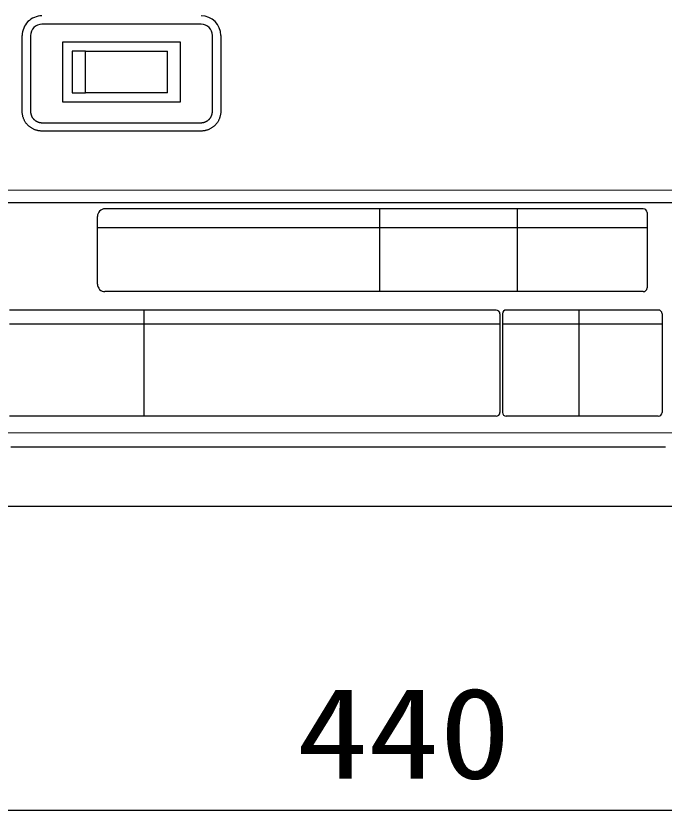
# Model space of a CAD drawing. Units: millimetres, scale not verified. Extents: x -63 to 64, y -57 to 57.
# Drawn here: x 25.38 to 42.5, y -1.25 to 19.73 of the extents above; entities that cross this region are included whole.
import ezdxf
from ezdxf.enums import TextEntityAlignment as Align

# ---------------------------------------------------------------- set-up
doc = ezdxf.new("R2010")
doc.units = ezdxf.units.MM
doc.header["$LTSCALE"] = 0.190236
doc.layers.add('0-4_GAIKEI', color=1, linetype='Continuous')
doc.styles.add('ＭＳ ゴシック', font='')
doc.styles.get('ＭＳ ゴシック').set_extended_font_data('MS Gothic')

msp = doc.modelspace()

# ---------------------------------------------------------------- linework, layer by layer
at = {"layer": '0-4_GAIKEI'}
for p, q in [((30.2677, 19.5088), (26.065, 19.5088)), ((25.5439, 17.2086), (25.5439, 19.2088)), ((25.765, 19.2088), (25.765, 17.2086)), ((30.5677, 17.2086), (30.5677, 19.2088)), ((30.7887, 19.2088), (30.7887, 17.2086)), ((26.0648, 16.9088), (30.2678, 16.9088)), ((30.2678, 16.6877), (26.0648, 16.6877)), ((19.7649, 15.1305), (45.7059, 15.133)), ((19.8654, 14.8007), (45.6055, 14.8032)), ((19.866, 8.7207), (45.606, 8.7232))]:
    msp.add_line(p, q, dxfattribs=at)
at = {"layer": '0-4_GAIKEI', "color": 134}
for p, q in [((27.215, 18.7967), (26.865, 18.7967)), ((26.865, 18.7967), (26.865, 17.6967)), ((27.215, 18.7967), (29.3791, 18.7967)), ((27.215, 17.6967), (27.215, 18.7967)), ((29.3791, 17.6967), (29.3791, 18.7967)), ((26.865, 17.6967), (27.215, 17.6967)), ((29.3791, 17.6967), (27.215, 17.6967)), ((41.9466, 14.6346), (27.7308, 14.6346)), ((34.9795, 14.6346), (34.9795, 12.4465)), ((38.6128, 14.6346), (38.6128, 12.4465)), ((42.0466, 14.5346), (42.0466, 12.5465)), ((27.5308, 12.6465), (27.5308, 14.4346)), ((42.0466, 14.1345), (27.5308, 14.1345)), ((41.9466, 12.4465), (27.7308, 12.4465)), ((38.0617, 11.9601), (25.2111, 11.9601)), ((28.7646, 9.1561), (28.7646, 11.9601)), ((42.3419, 11.9614), (38.3292, 11.9614)), ((40.2419, 11.9614), (40.2419, 9.1574)), ((38.1617, 11.8601), (38.1617, 9.2561)), ((38.2292, 11.8614), (38.2292, 9.2574)), ((42.4419, 11.8614), (42.4419, 9.2574)), ((38.1617, 11.5893), (25.2111, 11.5893)), ((42.4419, 11.5893), (38.2292, 11.5893)), ((38.0617, 9.1561), (25.2111, 9.1561)), ((42.3419, 9.1574), (38.3292, 9.1574))]:
    msp.add_line(p, q, dxfattribs=at)
at = {"layer": '0-4_GAIKEI', "color": 7}
msp.add_line((15.5689, 6.7768), (57.5351, 6.7768), dxfattribs=at)
at = {"layer": '0-4_GAIKEI', "color": 3}
msp.add_line((15.685, -1.247), (55.6851, -1.247), dxfattribs=at)
at = {"layer": '0-4_GAIKEI', "color": 134}
msp.add_lwpolyline([(29.7134, 19.0451), (29.7134, 17.4484), (26.6167, 17.4484), (26.6167, 19.0451)], close=True, dxfattribs=at)
at = {"layer": '0-4_GAIKEI'}
for points in [[(25.5751, 17.034), (25.5698, 17.0495), (25.5649, 17.0652), (25.5606, 17.0809), (25.5567, 17.0967), (25.5534, 17.1126), (25.5505, 17.1286), (25.5482, 17.1446), (25.5463, 17.1606), (25.545, 17.1766), (25.5442, 17.1926), (25.5439, 17.2086)], [(25.765, 17.2086), (25.7652, 17.1994), (25.7656, 17.1902), (25.7664, 17.181), (25.7674, 17.1717), (25.7688, 17.1625), (25.7704, 17.1533), (25.7723, 17.1442), (25.7746, 17.1351), (25.7771, 17.126), (25.7798, 17.117), (25.7829, 17.1081), (25.7862, 17.0992), (25.7898, 17.0905), (25.7937, 17.0818), (25.7978, 17.0733), (25.8022, 17.0649), (25.8068, 17.0566), (25.8117, 17.0485), (25.8168, 17.0405), (25.8222, 17.0327), (25.8279, 17.0251), (25.8337, 17.0177), (25.8399, 17.0104), (25.8462, 17.0034), (25.8528, 16.9966), (25.8596, 16.99), (25.8666, 16.9836), (25.8739, 16.9775), (25.8813, 16.9716), (25.8889, 16.966), (25.8967, 16.9606), (25.9047, 16.9555), (25.9128, 16.9506), (25.9211, 16.9459), (25.9295, 16.9416), (25.938, 16.9374), (25.9467, 16.9336), (25.9554, 16.93), (25.9643, 16.9267)], [(30.7887, 17.2086), (30.7885, 17.1926), (30.7877, 17.1766), (30.7864, 17.1606), (30.7845, 17.1446), (30.7822, 17.1286), (30.7793, 17.1126), (30.776, 17.0967), (30.7721, 17.0809), (30.7678, 17.0652), (30.7629, 17.0495), (30.7576, 17.034), (30.7518, 17.0187), (30.7456, 17.0035), (30.7389, 16.9885), (30.7317, 16.9737), (30.7241, 16.9591), (30.716, 16.9447), (30.7075, 16.9306), (30.6985, 16.9168), (30.6892, 16.9032), (30.6794, 16.89), (30.6691, 16.877), (30.6585, 16.8645), (30.6475, 16.8523), (30.636, 16.8404), (30.6242, 16.829), (30.612, 16.8179), (30.5994, 16.8073), (30.5865, 16.7971), (30.5732, 16.7873), (30.5597, 16.7779), (30.5459, 16.769), (30.5317, 16.7604), (30.5174, 16.7524), (30.5028, 16.7448), (30.488, 16.7376), (30.473, 16.7309), (30.4578, 16.7246), (30.4424, 16.7188)], [(30.5498, 17.1081), (30.5529, 17.117), (30.5556, 17.126), (30.5581, 17.1351), (30.5603, 17.1442), (30.5623, 17.1533), (30.5639, 17.1625), (30.5653, 17.1717), (30.5663, 17.181), (30.5671, 17.1902), (30.5675, 17.1994), (30.5677, 17.2086)], [(26.0648, 16.6877), (26.0488, 16.688), (26.0328, 16.6888), (26.0168, 16.6901), (26.0008, 16.6919), (25.9848, 16.6943), (25.9689, 16.6971), (25.953, 16.7005), (25.9371, 16.7043), (25.9214, 16.7087), (25.9058, 16.7135), (25.8903, 16.7188), (25.8749, 16.7246), (25.8597, 16.7309), (25.8447, 16.7376), (25.8299, 16.7448), (25.8153, 16.7524), (25.8009, 16.7605), (25.7868, 16.769), (25.773, 16.7779), (25.7594, 16.7873), (25.7462, 16.7971), (25.7333, 16.8073), (25.7207, 16.8179), (25.7085, 16.829), (25.6966, 16.8404), (25.6852, 16.8523), (25.6742, 16.8645), (25.6635, 16.8771), (25.6533, 16.89), (25.6435, 16.9032), (25.6341, 16.9168), (25.6252, 16.9306), (25.6167, 16.9447), (25.6086, 16.9591), (25.601, 16.9737), (25.5938, 16.9885), (25.5871, 17.0035), (25.5808, 17.0187), (25.5751, 17.034)], [(30.2678, 16.9088), (30.277, 16.9089), (30.2863, 16.9094), (30.2955, 16.9101), (30.3047, 16.9112), (30.3139, 16.9125), (30.3231, 16.9142), (30.3323, 16.9161), (30.3414, 16.9183), (30.3504, 16.9208), (30.3595, 16.9236), (30.3684, 16.9267), (30.3772, 16.93), (30.386, 16.9336), (30.3946, 16.9374), (30.4032, 16.9415), (30.4116, 16.9459), (30.4198, 16.9506), (30.428, 16.9555), (30.4359, 16.9606), (30.4437, 16.966), (30.4514, 16.9716), (30.4588, 16.9775), (30.466, 16.9836), (30.4731, 16.99), (30.4799, 16.9966), (30.4865, 17.0034), (30.4928, 17.0104), (30.4989, 17.0176), (30.5048, 17.0251), (30.5105, 17.0327), (30.5158, 17.0405), (30.521, 17.0485), (30.5259, 17.0566), (30.5305, 17.0649), (30.5349, 17.0733), (30.539, 17.0818), (30.5429, 17.0905), (30.5465, 17.0992), (30.5498, 17.1081)], [(25.9643, 16.9267), (25.9732, 16.9236), (25.9822, 16.9208), (25.9913, 16.9183), (26.0004, 16.9161), (26.0096, 16.9142), (26.0187, 16.9125), (26.028, 16.9112), (26.0372, 16.9101), (26.0464, 16.9094), (26.0556, 16.9089), (26.0648, 16.9088)], [(30.4424, 16.7188), (30.4269, 16.7135), (30.4113, 16.7087), (30.3955, 16.7043), (30.3797, 16.7005), (30.3638, 16.6971), (30.3478, 16.6943), (30.3318, 16.6919), (30.3158, 16.6901), (30.2998, 16.6888), (30.2838, 16.688), (30.2678, 16.6877)], [(28.7024, 8.3363), (28.5583, 8.3362), (28.4142, 8.3362), (28.2702, 8.3362), (28.1261, 8.3362), (27.9821, 8.3362), (27.838, 8.3362), (27.6939, 8.3362), (27.5499, 8.3362), (27.4058, 8.3361), (27.2618, 8.3361), (27.1177, 8.3361), (26.9736, 8.3361), (26.8296, 8.3361), (26.6855, 8.3361), (26.5415, 8.3361), (26.3974, 8.336), (26.2533, 8.336), (26.1093, 8.336), (25.9652, 8.336), (25.8211, 8.336), (25.6771, 8.336), (25.533, 8.336), (25.389, 8.3359), (25.2449, 8.3359)], [(34.3207, 8.3368), (34.1767, 8.3368), (34.0326, 8.3368), (33.8885, 8.3368), (33.7445, 8.3367), (33.6004, 8.3367), (33.4564, 8.3367), (33.3123, 8.3367), (33.1682, 8.3367), (33.0242, 8.3367), (32.8801, 8.3367), (32.7361, 8.3366), (32.592, 8.3366), (32.4479, 8.3366), (32.3039, 8.3366), (32.1598, 8.3366), (32.0158, 8.3366), (31.8717, 8.3366), (31.7276, 8.3366), (31.5836, 8.3365), (31.4395, 8.3365), (31.2955, 8.3365), (31.1514, 8.3365), (31.0073, 8.3365), (30.8633, 8.3365), (30.7192, 8.3365), (30.5751, 8.3364), (30.4311, 8.3364), (30.287, 8.3364), (30.143, 8.3364), (29.9989, 8.3364), (29.8548, 8.3364), (29.7108, 8.3364), (29.5667, 8.3363), (29.4227, 8.3363), (29.2786, 8.3363), (29.1345, 8.3363), (28.9905, 8.3363), (28.8464, 8.3363), (28.7024, 8.3363)], [(39.9391, 8.3373), (39.795, 8.3373), (39.651, 8.3373), (39.5069, 8.3373), (39.3628, 8.3373), (39.2188, 8.3373), (39.0747, 8.3373), (38.9307, 8.3372), (38.7866, 8.3372), (38.6425, 8.3372), (38.4985, 8.3372), (38.3544, 8.3372), (38.2104, 8.3372), (38.0663, 8.3372), (37.9222, 8.3371), (37.7782, 8.3371), (37.6341, 8.3371), (37.4901, 8.3371), (37.346, 8.3371), (37.2019, 8.3371), (37.0579, 8.3371), (36.9138, 8.337), (36.7698, 8.337), (36.6257, 8.337), (36.4816, 8.337), (36.3376, 8.337), (36.1935, 8.337), (36.0494, 8.337), (35.9054, 8.337), (35.7613, 8.3369), (35.6173, 8.3369), (35.4732, 8.3369), (35.3291, 8.3369), (35.1851, 8.3369), (35.041, 8.3369), (34.897, 8.3369), (34.7529, 8.3368), (34.6088, 8.3368), (34.4648, 8.3368), (34.3207, 8.3368)], [(42.5322, 8.3376), (42.3881, 8.3376), (42.2441, 8.3376), (42.1, 8.3375), (41.9559, 8.3375), (41.8119, 8.3375), (41.6678, 8.3375), (41.5238, 8.3375), (41.3797, 8.3375), (41.2356, 8.3375), (41.0916, 8.3374), (40.9475, 8.3374), (40.8034, 8.3374), (40.6594, 8.3374), (40.5153, 8.3374), (40.3713, 8.3374), (40.2272, 8.3374), (40.0831, 8.3374), (39.9391, 8.3373)]]:
    msp.add_lwpolyline(points, dxfattribs=at)
for centre, radius, start, end in [((26.065, 19.2088), 0.5211, 89.99996, 180), ((30.2677, 19.2088), 0.5211, 359.99998, 89.99996), ((26.065, 19.2088), 0.3, 89.99996, 180), ((30.2677, 19.2088), 0.3, 359.99998, 89.99996)]:
    msp.add_arc(centre, radius, start, end, dxfattribs=at)
at = {"layer": '0-4_GAIKEI', "color": 134}
for centre, radius, start, end in [((27.7308, 14.4346), 0.2, 90, 180), ((41.9466, 14.5346), 0.1, 0, 90), ((27.7308, 12.6465), 0.2, 180, 270), ((41.9466, 12.5465), 0.1, 270, 0), ((38.0617, 11.8601), 0.1, 0, 90), ((38.3292, 11.8614), 0.1, 90, 180), ((42.3419, 11.8614), 0.1, 0, 90), ((38.0617, 9.2561), 0.1, 270, 0), ((38.3292, 9.2574), 0.1, 180, 270), ((42.3419, 9.2574), 0.1, 270, 0)]:
    msp.add_arc(centre, radius, start, end, dxfattribs=at)

# ---------------------------------------------------------------- texts
at = {"layer": '0-4_GAIKEI', "color": 3, "style": 'ＭＳ ゴシック', "width": 1.15}
msp.add_text('440', height=2.406, dxfattribs=at).set_placement((32.7979, -1.1374), align=Align.BOTTOM_LEFT)

doc.saveas('drawing.dxf')
